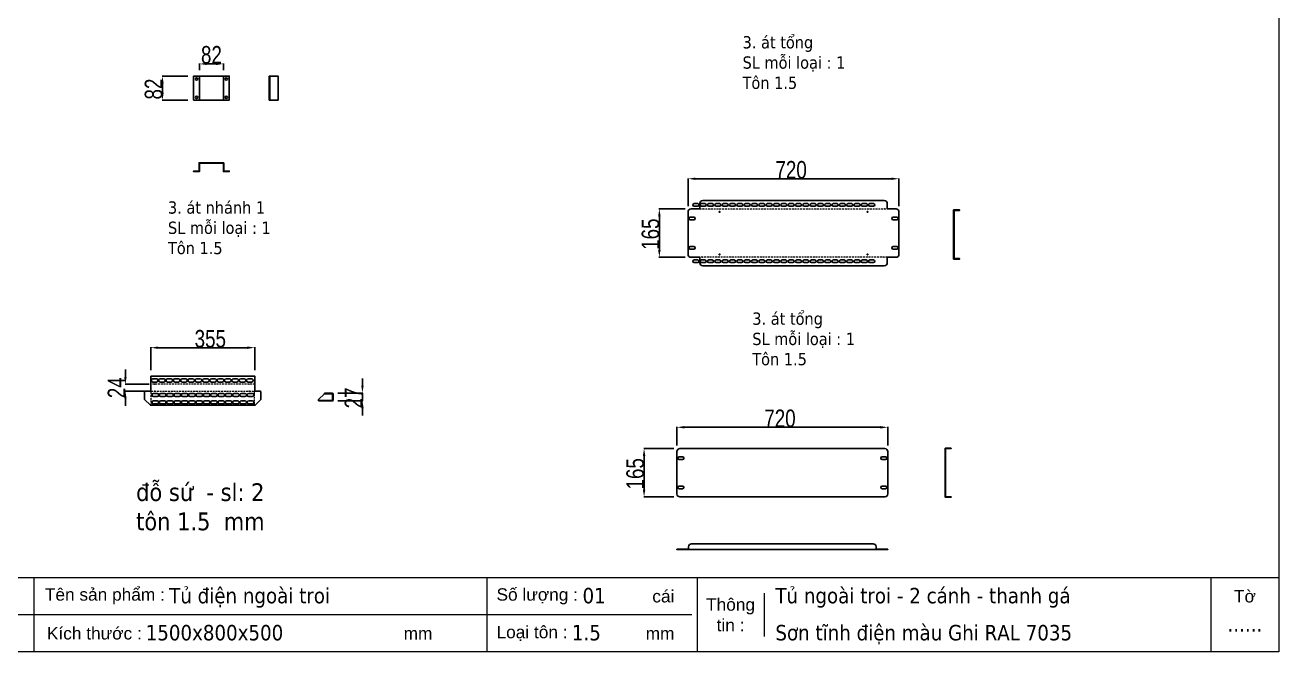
# Model space of a CAD drawing. Header units: inches. Extents: x 21 to 136330, y 8 to 58290.
# Drawn here: x 69979 to 74259, y 35393 to 37534 of the extents above; entities that cross this region are included whole.
import ezdxf
from ezdxf.enums import TextEntityAlignment as Align

# ---------------------------------------------------------------- set-up
doc = ezdxf.new("R2010")
doc.units = ezdxf.units.IN
doc.header["$MEASUREMENT"] = 0
doc.linetypes.add('HIDDEN', pattern=[9.525, 6.35, -3.175])
for name, color, linetype, lineweight in [('0 TĂNG CỨNG', 7, 'Continuous', 15), ('@.0.DM. NÉT ĐỨT', 8, 'HIDDEN', 9), ('@.DM. NÉT ĐỨT', 8, 'HIDDEN', 9)]:
    doc.layers.add(name, color=color, linetype=linetype, lineweight=lineweight)
for name, color, linetype in [('@.0.DM. NÉT CHÍNH', 7, 'Continuous'), ('@.0.DM. NÉT CHÍNH @ 1', 7, 'Continuous'), ('@.DM. DẤU', 1, 'Continuous'), ('@.DM. NÉT CHÍNH', 7, 'Continuous')]:
    doc.layers.add(name, color=color, linetype=linetype)
doc.layers.add('@.DM. KÍCH THƯỚC', color=8, linetype='Continuous', transparency=0.2)
doc.layers.add('@.DM. KÍCH THƯỚC @ 1', color=8, linetype='Continuous', transparency=0.2)
doc.styles.add('ARIAL', font='arial.ttf')
doc.styles.add('Note Text (ISO)', font='tahoma.ttf')
doc.styles.add('roman', font='roman.shx', dxfattribs={"width": 0.8})
doc.styles.add('Tahoma (Input Text)', font='tahoma.ttf')
doc.dimstyles.new('Kích thước Duy Mạnh', dxfattribs={"dimtxt": 30, "dimasz": 25, "dimexe": 1.25, "dimexo": 20, "dimtad": 1, "dimdec": 1, "dimtxsty": 'roman', "dimcen": 2.5, "dimclrd": 8, "dimclre": 8, "dimclrt": 2, "dimadec": 0, "dimazin": 0, "dimtfac": 1, "dimtdec": 1, "dimtix": 1, "dimtmove": 0, "dimatfit": 3, "dimfxl": 1, "dimtfillclr": 1, "dimarcsym": 0})

# ---------------------------------------------------------------- blocks, each defined once
blk = doc.blocks.new('*D2351')
at = {"layer": '@.DM. KÍCH THƯỚC', "color": 8, "lineweight": -2, "transparency": 16777216}
for p, q in [((70534.1, 37359.9), (70446.4, 37359.9)), ((70534.1, 37277.9), (70446.4, 37277.9))]:
    blk.add_line(p, q, dxfattribs=at)
at = {"layer": '@.DM. KÍCH THƯỚC', "lineweight": -2, "transparency": 16777216}
blk.add_line((70447.7, 37334.9), (70447.7, 37302.9), dxfattribs=at)
at = {"layer": '@.DM. KÍCH THƯỚC', "transparency": 16777216}
for points in [[(70443.5, 37334.9), (70451.9, 37334.9), (70447.7, 37359.9)], [(70443.5, 37302.9), (70451.9, 37302.9), (70447.7, 37277.9)]]:
    blk.add_solid(points, dxfattribs=at)
at = {"layer": 'Defpoints', "color": 0, "transparency": 16777216}
for p in [(70554.1, 37359.9), (70447.7, 37277.9), (70554.1, 37277.9)]:
    blk.add_point(p, dxfattribs=at)
at = {"layer": '@.DM. KÍCH THƯỚC', "color": 2, "transparency": 16777216, "insert": (70387.1, 37280.1), "char_height": 60, "attachment_point": 1, "rotation": 90, "style": 'roman'}
blk.add_mtext('82', dxfattribs=at)
blk = doc.blocks.new('*D2352')
at = {"layer": '@.0.DM. NÉT CHÍNH', "color": 8, "lineweight": -2, "transparency": 16777216}
for p, q in [((70574.1, 37379.9), (70574.1, 37403)), ((70655.7, 37379.9), (70655.7, 37403))]:
    blk.add_line(p, q, dxfattribs=at)
at = {"layer": '@.0.DM. NÉT CHÍNH', "lineweight": -2, "transparency": 16777216}
blk.add_line((70599.1, 37401.7), (70630.7, 37401.7), dxfattribs=at)
at = {"layer": '@.0.DM. NÉT CHÍNH', "transparency": 16777216}
for points in [[(70599.1, 37405.9), (70599.1, 37397.6), (70574.1, 37401.7)], [(70630.7, 37405.9), (70630.7, 37397.6), (70655.7, 37401.7)]]:
    blk.add_solid(points, dxfattribs=at)
at = {"layer": 'Defpoints', "color": 0, "transparency": 16777216}
for p in [(70655.7, 37401.7), (70574.1, 37359.9), (70655.7, 37359.9)]:
    blk.add_point(p, dxfattribs=at)
at = {"layer": '@.0.DM. NÉT CHÍNH', "color": 2, "transparency": 16777216, "insert": (70614.9, 37432.4), "char_height": 60, "attachment_point": 5, "style": 'roman'}
blk.add_mtext('82', dxfattribs=at)
blk = doc.blocks.new('KHUNG KT1')
at = {"color": 7}
for p, q in [((7128, -4752), (0, -4752)), ((2294.1, -4752), (2294.1, -5040)), ((4052.8, -4752), (4052.8, -5040)), ((4868.8, -4752), (4868.8, -5040)), ((6864, -4752), (6864, -5040)), ((5128.7, -4812), (5128.7, -4980)), ((4848, -4896), (0, -4896))]:
    blk.add_line(p, q, dxfattribs=at)
blk.add_lwpolyline([(0, 0), (7128, 0), (7128, -5040), (0, -5040)], close=True, dxfattribs=at)
at = {"color": 2, "char_height": 48, "style": 'ARIAL'}
for s, insert, width, attachment_point in [('  Tên sản phẩm :', (2299.1, -4824), 2202.321, 4), ('  Số lượng :', (4052.8, -4824), 2202.321, 4), ('cái', (4695, -4824), 2202.321, 4), ('Tờ', (6996, -4824), 264, 5), ('Thông\\Ptin :', (4998.8, -4896), 259.945, 5), ('  Kích thước :', (2307, -4968), 2202.321, 4), ('mm', (3729.5, -4968), 2202.321, 4), ('  Loại tôn :', (4052.8, -4968), 2202.321, 4), ('mm', (4669.3, -4968), 2202.321, 4)]:
    blk.add_mtext(s, dxfattribs=dict(at, insert=insert, width=width, attachment_point=attachment_point))
at = {"color": 1, "style": 'Tahoma (Input Text)', "flags": 8}
for tag, p in [('#01', (328.9, -4851.1)), ('#03', (1514.7, -4846.3)), ('#05', (2819, -4851.1)), ('#07', (4424, -4851.1)), ('#09', (5172.9, -4851.1)), ('#02', (189.8, -4995.1)), ('#04', (1755.3, -4995.1)), ('#06', (2727.8, -4995.1)), ('#08', (4382.7, -4995.1)), ('#10', (5172.9, -4995.1))]:
    blk.add_attdef(tag, p, '', height=60, dxfattribs=at)
blk.add_attdef('#11', text='', height=60, dxfattribs=at).set_placement((6996, -4961.6), align=Align.CENTER)
at = {"layer": '0 TĂNG CỨNG', "color": 1, "style": 'ARIAL'}
blk.add_attdef('#12', (852.8, -4987.6), '', height=60, dxfattribs=at)
blk = doc.blocks.new('*D2288')
at = {"layer": '@.DM. KÍCH THƯỚC', "color": 8, "lineweight": -2, "transparency": 16777216}
for p, q in [((72204.1, 36097.4), (72204.1, 36161.4)), ((72924.1, 36097.4), (72924.1, 36161.4))]:
    blk.add_line(p, q, dxfattribs=at)
at = {"layer": '@.DM. KÍCH THƯỚC', "lineweight": -2, "transparency": 16777216}
blk.add_line((72229.1, 36160.2), (72899.1, 36160.2), dxfattribs=at)
at = {"layer": '@.DM. KÍCH THƯỚC', "transparency": 16777216}
for points in [[(72229.1, 36164.4), (72229.1, 36156), (72204.1, 36160.2)], [(72899.1, 36164.4), (72899.1, 36156), (72924.1, 36160.2)]]:
    blk.add_solid(points, dxfattribs=at)
at = {"layer": 'Defpoints', "color": 0, "transparency": 16777216}
for p in [(72924.1, 36160.2), (72204.1, 36077.4), (72924.1, 36077.4)]:
    blk.add_point(p, dxfattribs=at)
at = {"layer": '@.DM. KÍCH THƯỚC', "color": 2, "transparency": 16777216, "insert": (72502.4, 36220.8), "char_height": 60, "attachment_point": 1, "style": 'roman'}
blk.add_mtext('720', dxfattribs=at)
blk = doc.blocks.new('*D2289')
at = {"layer": '@.DM. KÍCH THƯỚC', "color": 8, "lineweight": -2, "transparency": 16777216}
for p, q in [((72194.1, 36087.4), (72090.8, 36087.4)), ((72194.1, 35922.4), (72090.8, 35922.4))]:
    blk.add_line(p, q, dxfattribs=at)
at = {"layer": '@.DM. KÍCH THƯỚC', "lineweight": -2, "transparency": 16777216}
blk.add_line((72092, 36062.4), (72092, 35947.4), dxfattribs=at)
at = {"layer": '@.DM. KÍCH THƯỚC', "transparency": 16777216}
for points in [[(72087.8, 36062.4), (72096.2, 36062.4), (72092, 36087.4)], [(72087.8, 35947.4), (72096.2, 35947.4), (72092, 35922.4)]]:
    blk.add_solid(points, dxfattribs=at)
at = {"layer": 'Defpoints', "color": 0, "transparency": 16777216}
for p in [(72214.1, 36087.4), (72092, 35922.4), (72214.1, 35922.4)]:
    blk.add_point(p, dxfattribs=at)
at = {"layer": '@.DM. KÍCH THƯỚC', "color": 2, "transparency": 16777216, "insert": (72031.4, 35947.7), "char_height": 60, "attachment_point": 1, "rotation": 90, "style": 'roman'}
blk.add_mtext('165', dxfattribs=at)
blk = doc.blocks.new('*D2290')
at = {"layer": '@.DM. KÍCH THƯỚC', "color": 8, "lineweight": -2, "transparency": 16777216}
for p, q in [((72232.3, 36906), (72142.9, 36906)), ((72232.3, 36741), (72142.9, 36741))]:
    blk.add_line(p, q, dxfattribs=at)
at = {"layer": '@.DM. KÍCH THƯỚC', "lineweight": -2, "transparency": 16777216}
blk.add_line((72144.2, 36766), (72144.2, 36881), dxfattribs=at)
at = {"layer": '@.DM. KÍCH THƯỚC', "transparency": 16777216}
for points in [[(72140, 36881), (72148.4, 36881), (72144.2, 36906)], [(72140, 36766), (72148.4, 36766), (72144.2, 36741)]]:
    blk.add_solid(points, dxfattribs=at)
at = {"layer": 'Defpoints', "color": 0, "transparency": 16777216}
for p in [(72144.2, 36906), (72252.3, 36906), (72252.3, 36741)]:
    blk.add_point(p, dxfattribs=at)
at = {"layer": '@.DM. KÍCH THƯỚC', "color": 2, "transparency": 16777216, "insert": (72083.6, 36766.4), "char_height": 60, "attachment_point": 1, "rotation": 90, "style": 'roman'}
blk.add_mtext('165', dxfattribs=at)
blk = doc.blocks.new('*D2280')
at = {"layer": '@.DM. KÍCH THƯỚC', "color": 8, "lineweight": -2, "transparency": 16777216}
for p, q in [((72242.3, 36916), (72242.3, 37010.6)), ((72962.3, 36916), (72962.3, 37010.6))]:
    blk.add_line(p, q, dxfattribs=at)
at = {"layer": '@.DM. KÍCH THƯỚC', "lineweight": -2, "transparency": 16777216}
blk.add_line((72267.3, 37009.3), (72937.3, 37009.3), dxfattribs=at)
at = {"layer": '@.DM. KÍCH THƯỚC', "transparency": 16777216}
for points in [[(72267.3, 37013.5), (72267.3, 37005.2), (72242.3, 37009.3)], [(72937.3, 37013.5), (72937.3, 37005.2), (72962.3, 37009.3)]]:
    blk.add_solid(points, dxfattribs=at)
at = {"layer": 'Defpoints', "color": 0, "transparency": 16777216}
for p in [(72962.3, 37009.3), (72242.3, 36896), (72962.3, 36896)]:
    blk.add_point(p, dxfattribs=at)
at = {"layer": '@.DM. KÍCH THƯỚC', "color": 2, "transparency": 16777216, "insert": (72540.5, 37070), "char_height": 60, "attachment_point": 1, "style": 'roman'}
blk.add_mtext('720', dxfattribs=at)
blk = doc.blocks.new('*D2281')
at = {"layer": '@.DM. KÍCH THƯỚC', "lineweight": -2, "transparency": 16777216}
for p, q in [((71130.5, 36302.2), (71130.5, 36327.2)), ((71130.5, 36250.2), (71130.5, 36277.2)), ((71130.5, 36225.2), (71130.5, 36200.2))]:
    blk.add_line(p, q, dxfattribs=at)
at = {"layer": '@.DM. KÍCH THƯỚC', "color": 8, "lineweight": -2, "transparency": 16777216}
for p, q in [((71046.7, 36277.2), (71131.7, 36277.2)), ((71046.7, 36250.2), (71131.7, 36250.2))]:
    blk.add_line(p, q, dxfattribs=at)
at = {"layer": '@.DM. KÍCH THƯỚC', "transparency": 16777216}
for points in [[(71126.3, 36302.2), (71134.7, 36302.2), (71130.5, 36277.2)], [(71126.3, 36225.2), (71134.7, 36225.2), (71130.5, 36250.2)]]:
    blk.add_solid(points, dxfattribs=at)
at = {"layer": 'Defpoints', "color": 0, "transparency": 16777216}
for p in [(71026.7, 36277.2), (71130.5, 36277.2), (71026.7, 36250.2)]:
    blk.add_point(p, dxfattribs=at)
at = {"layer": '@.DM. KÍCH THƯỚC', "color": 2, "transparency": 16777216, "insert": (71069.9, 36224.9), "char_height": 60, "attachment_point": 1, "rotation": 90, "style": 'roman'}
blk.add_mtext('27', dxfattribs=at)
blk = doc.blocks.new('*D2282')
at = {"layer": '@.DM. KÍCH THƯỚC', "color": 8, "lineweight": -2, "transparency": 16777216}
for p, q in [((70407.9, 36355.4), (70407.9, 36433.4)), ((70762.9, 36355.4), (70762.9, 36433.4))]:
    blk.add_line(p, q, dxfattribs=at)
at = {"layer": '@.DM. KÍCH THƯỚC', "lineweight": -2, "transparency": 16777216}
blk.add_line((70432.9, 36432.2), (70737.9, 36432.2), dxfattribs=at)
at = {"layer": '@.DM. KÍCH THƯỚC', "transparency": 16777216}
for points in [[(70432.9, 36436.3), (70432.9, 36428), (70407.9, 36432.2)], [(70737.9, 36436.3), (70737.9, 36428), (70762.9, 36432.2)]]:
    blk.add_solid(points, dxfattribs=at)
at = {"layer": 'Defpoints', "color": 0, "transparency": 16777216}
for p in [(70762.9, 36432.2), (70407.9, 36335.4), (70762.9, 36335.4)]:
    blk.add_point(p, dxfattribs=at)
at = {"layer": '@.DM. KÍCH THƯỚC', "color": 2, "transparency": 16777216, "insert": (70557.5, 36492.8), "char_height": 60, "attachment_point": 1, "style": 'roman'}
blk.add_mtext('355', dxfattribs=at)
blk = doc.blocks.new('*U2082')
at = {"layer": '@.0.DM. NÉT CHÍNH'}
blk.add_lwpolyline([(-6, 5.5), (6, 5.5, -1), (6, -5.5), (-6, -5.5, -1)], format="xyb", close=True, dxfattribs=at)
blk = doc.blocks.new('*U2083')
at = {"color": 0, "linetype": 'ByBlock', "lineweight": -2, "transparency": 16777216}
for p in [(0, 0), (25, 0), (50, 0), (75, 0), (100, 0), (125, 0), (150, 0)]:
    blk.add_blockref('*U2082', p, dxfattribs=at)
blk = doc.blocks.new('*U2084')
at = {"layer": '@.0.DM. NÉT CHÍNH'}
blk.add_lwpolyline([(-6, 5.5), (6, 5.5, -1), (6, -5.5), (-6, -5.5, -1)], format="xyb", close=True, dxfattribs=at)
blk = doc.blocks.new('*U2085')
at = {"color": 0, "linetype": 'ByBlock', "lineweight": -2, "transparency": 16777216}
for p in [(0, 0), (25, 0), (50, 0), (75, 0), (100, 0), (125, 0), (150, 0)]:
    blk.add_blockref('*U2084', p, dxfattribs=at)
blk = doc.blocks.new('*U2086')
at = {"layer": '@.0.DM. NÉT CHÍNH'}
blk.add_lwpolyline([(-6, 5.5), (6, 5.5, -1), (6, -5.5), (-6, -5.5, -1)], format="xyb", close=True, dxfattribs=at)
blk = doc.blocks.new('*U2087')
at = {"color": 0, "linetype": 'ByBlock', "lineweight": -2, "transparency": 16777216}
for p in [(0, 0), (25, 0), (50, 0), (75, 0), (100, 0), (125, 0), (150, 0)]:
    blk.add_blockref('*U2086', p, dxfattribs=at)
blk = doc.blocks.new('*U2110')
at = {"layer": '@.0.DM. NÉT CHÍNH'}
blk.add_lwpolyline([(-6, 5.5), (6, 5.5, -1), (6, -5.5), (-6, -5.5, -1)], format="xyb", close=True, dxfattribs=at)
blk = doc.blocks.new('*U2111')
at = {"color": 0, "linetype": 'ByBlock', "lineweight": -2, "transparency": 16777216}
for p in [(0, 0), (25, 0), (50, 0), (75, 0), (100, 0), (125, 0), (150, 0), (175, 0)]:
    blk.add_blockref('*U2110', p, dxfattribs=at)
blk = doc.blocks.new('*U2112')
at = {"layer": '@.0.DM. NÉT CHÍNH'}
blk.add_lwpolyline([(-6, 5.5), (6, 5.5, -1), (6, -5.5), (-6, -5.5, -1)], format="xyb", close=True, dxfattribs=at)
blk = doc.blocks.new('*U2113')
at = {"color": 0, "linetype": 'ByBlock', "lineweight": -2, "transparency": 16777216}
for p in [(0, 0), (25, 0), (50, 0), (75, 0), (100, 0), (125, 0), (150, 0), (175, 0)]:
    blk.add_blockref('*U2112', p, dxfattribs=at)
blk = doc.blocks.new('*U2088')
at = {"layer": '@.0.DM. NÉT CHÍNH'}
blk.add_lwpolyline([(-6, 5.5), (6, 5.5, -1), (6, -5.5), (-6, -5.5, -1)], format="xyb", close=True, dxfattribs=at)
blk = doc.blocks.new('*U2039')
at = {"color": 0, "linetype": 'ByBlock', "lineweight": -2, "transparency": 16777216}
for p in [(0, 0), (25, 0), (50, 0), (75, 0), (100, 0), (125, 0), (150, 0), (175, 0)]:
    blk.add_blockref('*U2088', p, dxfattribs=at)
blk = doc.blocks.new('*D2283')
at = {"layer": '@.DM. KÍCH THƯỚC', "lineweight": -2, "transparency": 16777216}
for p, q in [((70321.1, 36332.1), (70321.1, 36357.1)), ((70321.1, 36258.6), (70321.1, 36233.6))]:
    blk.add_line(p, q, dxfattribs=at)
at = {"layer": '@.DM. KÍCH THƯỚC', "color": 8, "lineweight": -2, "transparency": 16777216}
for p, q in [((70402.6, 36307.1), (70319.9, 36307.1)), ((70401.1, 36283.6), (70319.9, 36283.6))]:
    blk.add_line(p, q, dxfattribs=at)
at = {"layer": '@.DM. KÍCH THƯỚC', "transparency": 16777216}
for points in [[(70317, 36332.1), (70325.3, 36332.1), (70321.1, 36307.1)], [(70317, 36258.6), (70325.3, 36258.6), (70321.1, 36283.6)]]:
    blk.add_solid(points, dxfattribs=at)
at = {"layer": 'Defpoints', "color": 0, "transparency": 16777216}
for p in [(70321.1, 36307.1), (70422.6, 36307.1), (70421.1, 36283.6)]:
    blk.add_point(p, dxfattribs=at)
at = {"layer": '@.DM. KÍCH THƯỚC', "color": 2, "transparency": 16777216, "insert": (70290.5, 36295.3), "char_height": 60, "attachment_point": 5, "rotation": 90, "style": 'roman'}
blk.add_mtext('24', dxfattribs=at)
blk = doc.blocks.new('*U2057')
at = {"layer": '@.0.DM. NÉT CHÍNH', "color": 51}
blk.add_lwpolyline([(-6, 4.5), (6, 4.5, -1), (6, -4.5), (-6, -4.5, -1)], format="xyb", close=True, dxfattribs=at)
blk = doc.blocks.new('*U2058')
at = {"layer": '@.0.DM. NÉT CHÍNH', "color": 0, "linetype": 'ByBlock', "lineweight": -2, "transparency": 16777216}
for p in [(0, 0), (25, 0), (50, 0), (75, 0), (100, 0), (125, 0), (150, 0), (175, 0), (200, 0), (225, 0), (250, 0), (275, 0), (300, 0)]:
    blk.add_blockref('*U2057', p, dxfattribs=at)
blk = doc.blocks.new('*U2059')
at = {"layer": '@.0.DM. NÉT CHÍNH', "color": 51}
blk.add_lwpolyline([(-6, 4.5), (6, 4.5, -1), (6, -4.5), (-6, -4.5, -1)], format="xyb", close=True, dxfattribs=at)
blk = doc.blocks.new('*U2079')
at = {"layer": '@.0.DM. NÉT CHÍNH', "color": 0, "linetype": 'ByBlock', "lineweight": -2, "transparency": 16777216}
for p in [(0, 0), (25, 0), (50, 0), (75, 0), (100, 0), (125, 0), (150, 0), (175, 0), (200, 0), (225, 0), (250, 0), (275, 0), (300, 0)]:
    blk.add_blockref('*U2059', p, dxfattribs=at)
blk = doc.blocks.new('*U2080')
at = {"layer": '@.0.DM. NÉT CHÍNH', "color": 51}
blk.add_lwpolyline([(-6, 4.5), (6, 4.5, -1), (6, -4.5), (-6, -4.5, -1)], format="xyb", close=True, dxfattribs=at)
blk = doc.blocks.new('*U2081')
at = {"layer": '@.0.DM. NÉT CHÍNH', "color": 0, "linetype": 'ByBlock', "lineweight": -2, "transparency": 16777216}
for p in [(0, 0), (25, 0), (50, 0), (75, 0), (100, 0), (125, 0), (150, 0), (175, 0), (200, 0), (225, 0), (250, 0), (275, 0), (300, 0)]:
    blk.add_blockref('*U2080', p, dxfattribs=at)
blk = doc.blocks.new('*U2077')
at = {"layer": '@.0.DM. NÉT CHÍNH', "color": 51}
blk.add_lwpolyline([(-6, 4.5), (6, 4.5, -1), (6, -4.5), (-6, -4.5, -1)], format="xyb", close=True, dxfattribs=at)
blk = doc.blocks.new('*U2078')
at = {"layer": '@.0.DM. NÉT CHÍNH', "color": 0, "linetype": 'ByBlock', "lineweight": -2, "transparency": 16777216}
for p in [(0, 0), (25, 0), (50, 0), (75, 0), (100, 0), (125, 0), (150, 0), (175, 0), (200, 0), (225, 0), (250, 0), (275, 0), (300, 0)]:
    blk.add_blockref('*U2077', p, dxfattribs=at)

msp = doc.modelspace()

# ---------------------------------------------------------------- linework, layer by layer
at = {"layer": '@.0.DM. NÉT CHÍNH', "color": 0}
for p, q in [((70574.0872, 37359.9286), (70574.0872, 37277.9286)), ((70655.6942, 37277.9286), (70655.6942, 37359.9286))]:
    msp.add_line(p, q, dxfattribs=at)
at = {"layer": '@.0.DM. NÉT CHÍNH', "color": 1}
for p, q in [((72293.375, 36905.996), (72291.875, 36905.996)), ((72911.1359, 36905.996), (72912.6359, 36905.996)), ((72293.375, 36740.996), (72291.875, 36740.996)), ((72911.1359, 36740.996), (72912.6359, 36740.996))]:
    msp.add_line(p, q, dxfattribs=at)
at = {"layer": '@.0.DM. NÉT CHÍNH'}
for p, q in [((70407.9228, 36283.1056), (70409.6609, 36283.1056)), ((70762.893, 36283.1056), (70761.155, 36283.1056)), ((71000.7049, 36274.9299), (70980.7049, 36255.2299)), ((71026.7049, 36277.2299), (71000.7049, 36277.2299)), ((71000.7049, 36275.2299), (71000.7049, 36277.2299)), ((71026.7049, 36275.2299), (71000.7049, 36275.2299)), ((71025.5049, 36274.9299), (71000.7049, 36274.9299)), ((71028.5049, 36271.9299), (71028.5049, 36254.2299)), ((71028.7049, 36273.2299), (71028.7049, 36254.2299)), ((71030.7049, 36254.2299), (71030.7049, 36273.2299)), ((70980.7049, 36254.2299), (70980.7049, 36255.2299)), ((70980.7049, 36254.2299), (70980.7049, 36250.2299)), ((70980.7049, 36252.2299), (71026.7049, 36252.2299)), ((71026.7049, 36250.2299), (70980.7049, 36250.2299)), ((71026.7049, 36254.2299), (71028.5049, 36254.2299)), ((71026.7049, 36252.2299), (71026.7049, 36254.2299)), ((71026.7049, 36250.2299), (71026.7049, 36252.2299)), ((71028.7049, 36254.2299), (71030.7049, 36254.2299))]:
    msp.add_line(p, q, dxfattribs=at)
at = {"layer": '@.0.DM. NÉT CHÍNH', "color": 0}
for points in [[(70658.6942, 37277.9286), (70675.6942, 37277.9286), (70675.6942, 37359.9286), (70658.6942, 37359.9286), (70657.1942, 37359.9286), (70654.1942, 37359.9286), (70575.5872, 37359.9286), (70572.5872, 37359.9286), (70571.0872, 37359.9286), (70554.0872, 37359.9286), (70554.0872, 37277.9286), (70571.0872, 37277.9286), (70572.5872, 37277.9286), (70575.5872, 37277.9286), (70654.1942, 37277.9286), (70657.1942, 37277.9286)], [(70842.4425, 37359.9286), (70812.4425, 37359.9286), (70812.4425, 37277.9286), (70842.4425, 37277.9286)], [(70813.9425, 37277.9286), (70842.4425, 37277.9286), (70842.4425, 37359.9286), (70813.9425, 37359.9286)], [(70657.1942, 37064.0497), (70657.1942, 37035.5497), (70675.6942, 37035.5497), (70675.6942, 37034.0497), (70655.6942, 37034.0497), (70655.6942, 37062.5497), (70574.0872, 37062.5497), (70574.0872, 37034.0497), (70554.0872, 37034.0497), (70554.0872, 37035.5497), (70572.5872, 37035.5497), (70572.5872, 37064.0497)], [(73150.4318, 36736.539), (73168.9318, 36736.539), (73168.9318, 36735.039), (73148.9318, 36735.039), (73148.9318, 36902.646), (73168.9318, 36902.646), (73168.9318, 36901.146), (73150.4318, 36901.146)], [(73121.5987, 35922.5862), (73140.0987, 35922.5862), (73140.0987, 35921.0862), (73120.0987, 35921.0862), (73120.0987, 36088.6932), (73140.0987, 36088.6932), (73140.0987, 36087.1932), (73121.5987, 36087.1932)]]:
    msp.add_lwpolyline(points, close=True, dxfattribs=at)
msp.add_lwpolyline([(72952.2554, 36740.996), (72922.2554, 36740.996), (72922.2554, 36722.2996, -0.414213562), (72912.2554, 36712.2996), (72292.2554, 36712.2996, -0.414213562), (72282.2554, 36722.2996), (72282.2554, 36740.996), (72252.2554, 36740.996, -0.414213562), (72242.2554, 36750.996), (72242.2554, 36895.996, -0.414213562), (72252.2554, 36905.996), (72282.2554, 36905.996), (72282.2554, 36924.6925, -0.414213562), (72292.2554, 36934.6925), (72912.2554, 36934.6925, -0.414213562), (72922.2554, 36924.6925), (72922.2554, 36905.996), (72952.2554, 36905.996, -0.414213562), (72962.2554, 36895.996), (72962.2554, 36750.996, -0.414213562), (72952.2554, 36740.996)], format="xyb", dxfattribs=at)
for points in [[(72249.7554, 36877.996), (72261.7554, 36877.996, -1), (72261.7554, 36868.996), (72249.7554, 36868.996, -1)], [(72942.7554, 36877.996), (72954.7554, 36877.996, -1), (72954.7554, 36868.996), (72942.7554, 36868.996, -1)], [(72261.7554, 36768.996), (72249.7554, 36768.996, -1), (72249.7554, 36777.996), (72261.7554, 36777.996, -1)], [(72954.7554, 36768.996), (72942.7554, 36768.996, -1), (72942.7554, 36777.996), (72954.7554, 36777.996, -1)], [(72924.1392, 36077.3897, 0.414213562), (72914.1392, 36087.3897), (72214.1392, 36087.3897, 0.414213562), (72204.1392, 36077.3897), (72204.1392, 35932.3897, 0.414213562), (72214.1392, 35922.3897), (72914.1392, 35922.3897, 0.414213562), (72924.1392, 35932.3897)], [(72211.6392, 36059.3897), (72223.6392, 36059.3897, -1), (72223.6392, 36050.3897), (72211.6392, 36050.3897, -1)], [(72904.6392, 36059.3897), (72916.6392, 36059.3897, -1), (72916.6392, 36050.3897), (72904.6392, 36050.3897, -1)], [(72223.6392, 35950.3897), (72211.6392, 35950.3897, -1), (72211.6392, 35959.3897), (72223.6392, 35959.3897, -1)], [(72916.6392, 35950.3897), (72904.6392, 35950.3897, -1), (72904.6392, 35959.3897), (72916.6392, 35959.3897, -1)], [(72254.1392, 35762.1891), (72874.1392, 35762.1891, -0.414213562), (72884.1392, 35752.1891), (72884.1392, 35745.1891), (72884.1392, 35743.6891), (72884.1492, 35743.6891), (72914.1392, 35743.6891), (72924.1392, 35743.6891), (72924.1392, 35742.1891), (72914.1392, 35742.1891), (72884.1492, 35742.1891), (72884.1392, 35742.1891), (72244.1392, 35742.1891), (72244.1292, 35742.1891), (72214.1392, 35742.1891), (72204.1392, 35742.1891), (72204.1392, 35743.6891), (72214.1392, 35743.6891), (72244.1292, 35743.6891), (72244.1392, 35743.6891), (72244.1392, 35745.1891), (72244.1392, 35752.1891, -0.414213562)]]:
    msp.add_lwpolyline(points, format="xyb", close=True, dxfattribs=at)
at = {"layer": '@.0.DM. NÉT CHÍNH'}
for points in [[(70407.9228, 36335.3534), (70762.893, 36335.3534), (70762.893, 36283.1056), (70781.1169, 36283.1056, -0.414213562), (70784.1169, 36280.1056), (70784.1169, 36255.3056), (70764.4169, 36235.3056), (70406.3989, 36235.3056), (70386.6989, 36255.3056), (70386.6989, 36280.1056, -0.414213562), (70389.6989, 36283.1056), (70407.9228, 36283.1056)], [(70592.4472, 36275.8056), (70604.4472, 36275.8056, -1), (70604.4472, 36264.8056), (70592.4472, 36264.8056, -1)], [(70592.4472, 36239.8056), (70604.4472, 36239.8056, 1), (70604.4472, 36250.8056), (70592.4472, 36250.8056, 1)]]:
    msp.add_lwpolyline(points, format="xyb", close=True, dxfattribs=at)
at = {"layer": '@.0.DM. NÉT CHÍNH', "color": 0}
for centre in [(70564.0872, 37349.9286), (70665.6942, 37349.9286), (70564.0872, 37287.9286), (70665.6942, 37287.9286)]:
    msp.add_circle(centre, 4, dxfattribs=at)
at = {"layer": '@.0.DM. NÉT CHÍNH'}
for centre in [(72349.6247, 36895.996), (72854.8862, 36895.996), (72349.6247, 36750.996), (72854.8862, 36750.996)]:
    msp.add_circle(centre, 1.5, dxfattribs=at)
for centre, radius, start, end in [((71025.5049, 36271.9299), 3, 0, 90), ((71026.7049, 36273.2299), 4, 0, 90), ((71026.7049, 36273.2299), 2, 0, 90), ((71026.7049, 36254.2299), 2, 270, 0), ((71026.7049, 36254.2299), 4, 270, 330), ((71026.7049, 36254.2299), 4, 330, 0)]:
    msp.add_arc(centre, radius, start, end, dxfattribs=at)
at = {"layer": '@.0.DM. NÉT ĐỨT'}
for p, q in [((72282.2554, 36905.996), (72922.2554, 36905.996)), ((72922.2554, 36740.9961), (72282.2554, 36740.9961))]:
    msp.add_line(p, q, dxfattribs=at)
at = {"layer": '@.DM. DẤU'}
for p, q in [((70422.555, 36307.0915), (70421.055, 36307.0915)), ((70743.0539, 36307.0915), (70744.5539, 36307.0915)), ((70409.6609, 36275.11), (70409.6609, 36273.61)), ((70422.555, 36283.5676), (70421.055, 36283.5676)), ((70743.0539, 36283.5676), (70744.5539, 36283.5676)), ((70761.155, 36275.11), (70761.155, 36273.61))]:
    msp.add_line(p, q, dxfattribs=at)
at = {"layer": '@.DM. NÉT ĐỨT'}
msp.add_line((70762.893, 36307.0915), (70407.9228, 36307.0915), dxfattribs=at)
msp.add_lwpolyline([(70409.6609, 36235.3056), (70409.6609, 36283.5676), (70761.155, 36283.5676), (70761.155, 36235.3056)], dxfattribs=at)

# ---------------------------------------------------------------- block references
at = {"xscale": -1}
for name, p in [('*U2111', (70595.945, 36320.3534)), ('*U2113', (70598.4472, 36270.3056)), ('*U2039', (70598.4472, 36245.3056))]:
    msp.add_blockref(name, p, dxfattribs=at)
for name, p in [('*U2083', (70595.945, 36320.3534)), ('*U2085', (70598.4472, 36270.3056)), ('*U2087', (70598.4472, 36245.3056))]:
    msp.add_blockref(name, p)
at = {"layer": '0 TĂNG CỨNG', "color": 1}
ref = msp.add_blockref('KHUNG KT1', (67991.86, 39824.3046), dxfattribs=dict(at, xscale=0.8792977987369557, yscale=0.8792977987369557, zscale=0.8792977987369557))
ref.add_attrib('#05', 'Tủ điện ngoài troi', (70470.6085, 35558.7777), dxfattribs={"layer": '0', "color": 1, "height": 52.757868, "style": 'Tahoma (Input Text)'})
ref.add_attrib('#06', '1500x800x500', (70390.4456, 35432.1589), dxfattribs={"layer": '0', "color": 1, "height": 52.757868, "style": 'Tahoma (Input Text)'})
ref.add_attrib('#07', '01', (71881.8865, 35558.7777), dxfattribs={"layer": '0', "color": 1, "height": 52.75787, "style": 'Tahoma (Input Text)'})
ref.add_attrib('#08', '1.5', (71845.5179, 35432.1589), dxfattribs={"layer": '0', "color": 1, "height": 52.75787, "style": 'Tahoma (Input Text)'})
ref.add_attrib('#10', 'Sơn tĩnh điện màu Ghi RAL 7035', (72540.3795, 35432.1589), dxfattribs={"layer": '0', "color": 1, "height": 52.757868, "style": 'Tahoma (Input Text)'})
ref.add_attrib('#09', 'Tủ ngoài troi - 2 cánh - thanh gá', (72540.3795, 35558.7777), dxfattribs={"layer": '0', "color": 1, "height": 52.757868, "style": 'Tahoma (Input Text)'})
ref.add_attrib('#11', '......', dxfattribs={"layer": '0', "color": 1, "height": 52.75787, "style": 'Tahoma (Input Text)'}).set_placement((74143.4131, 35461.5501), align=Align.CENTER)
at = {"layer": '@.0.DM. NÉT CHÍNH', "xscale": -1}
msp.add_blockref('*U2079', (72569.0632, 36919.6925), dxfattribs=at)
at = {"layer": '@.0.DM. NÉT CHÍNH'}
msp.add_blockref('*U2058', (72569.0632, 36919.6925), dxfattribs=at)
at = {"layer": '@.0.DM. NÉT CHÍNH', "rotation": 180}
msp.add_blockref('*U2078', (72569.0632, 36727.2996), dxfattribs=at)
at = {"layer": '@.0.DM. NÉT CHÍNH', "xscale": -1, "rotation": 180}
msp.add_blockref('*U2081', (72569.0632, 36727.2996), dxfattribs=at)

# ---------------------------------------------------------------- texts
at = {"layer": '@.0.DM. NÉT CHÍNH', "color": 2, "char_height": 41.999999, "width": 551.411705, "attachment_point": 1, "line_spacing_factor": 0.987884, "style": 'Note Text (ISO)'}
for s, insert in [('\\fTahoma|b0|i0;3. át tổng\\P\\fTahoma|b0|i0;SL mỗi loại : 1\\P\\fTahoma|b0|i0;Tôn 1.5', (72428.2601, 37496.607)), ('\\fTahoma|b0|i0;3. át nhánh 1\\P\\fTahoma|b0|i0;SL mỗi loại : 1\\P\\fTahoma|b0|i0;Tôn 1.5', (70466.5062, 36932.0511)), ('\\fTahoma|b0|i0;3. át tổng\\P\\fTahoma|b0|i0;SL mỗi loại : 1\\P\\fTahoma|b0|i0;Tôn 1.5', (72461.4523, 36552.3829))]:
    msp.add_mtext(s, dxfattribs=dict(at, insert=insert))
at = {"layer": '@.DM. NÉT CHÍNH', "color": 2, "insert": (70357.8139, 35968.9415), "char_height": 60.647999, "width": 942.108204, "attachment_point": 1, "line_spacing_factor": 0.987884, "style": 'Note Text (ISO)'}
msp.add_mtext('đỗ sứ  - sl: 2\\Ptôn 1.5  mm', dxfattribs=at)

# ---------------------------------------------------------------- dimensions: what is measured, and where the dimension line sits
at = {"layer": '@.0.DM. NÉT CHÍNH @ 1', "color": 0}
dim = msp.add_linear_dim(base=(70655.6942, 37401.7395), p1=(70574.0872, 37359.9286), p2=(70655.6942, 37359.9286), dimstyle='Kích thước Duy Mạnh', override={"dimscale": 1, "dimtxt": 60, "dimdec": 0, "dimclrd": 256, "dimtdec": 0, "dimtix": 1, "dimtofl": 1, "dimtmove": 0, "dimatfit": 3}, dxfattribs=at)
dim.commit()
dim.dimension.update_dxf_attribs({"geometry": '*D2352', "text_midpoint": (70614.8907, 37432.3645)})
at = {"layer": '@.DM. KÍCH THƯỚC @ 1', "color": 0}
for base, p1, p2, angle, override, picture, middle in [((70447.6866, 37277.9286), (70554.0872, 37359.9286), (70554.0872, 37277.9286), 90, {"dimscale": 1, "dimtxt": 60, "dimdec": 0, "dimclrd": 256, "dimtdec": 0, "dimtix": 1, "dimtofl": 1, "dimtmove": 0, "dimatfit": 1}, '*D2351', (70447.6866, 37318.9286)), ((72144.189, 36905.996), (72252.2554, 36740.996), (72252.2554, 36905.996), 270, {"dimscale": 1, "dimtxt": 60, "dimdec": 0, "dimclrd": 256, "dimtdec": 0, "dimtix": 1, "dimtofl": 0, "dimtmove": 0, "dimatfit": 1}, '*D2290', (72144.189, 36823.496)), ((70762.893, 36432.1606), (70407.9228, 36335.3534), (70762.893, 36335.3534), 180, {"dimscale": 1, "dimtxt": 60, "dimdec": 0, "dimclrd": 256, "dimtdec": 0, "dimtix": 1, "dimtofl": 0, "dimtmove": 0, "dimatfit": 1}, '*D2282', (70619.2177, 36432.1606)), ((71130.4928, 36277.2299), (71026.7049, 36250.2299), (71026.7049, 36277.2299), 90, {"dimscale": 1, "dimtxt": 60, "dimdec": 0, "dimclrd": 256, "dimtdec": 0, "dimtix": 1, "dimtofl": 1, "dimtmove": 0, "dimatfit": 1}, '*D2281', (71130.4928, 36263.7299)), ((72092.0025, 35922.3897), (72214.1392, 36087.3897), (72214.1392, 35922.3897), 90, {"dimscale": 1, "dimtxt": 60, "dimdec": 0, "dimclrd": 256, "dimtdec": 0, "dimtix": 1, "dimtofl": 0, "dimtmove": 0, "dimatfit": 1}, '*D2289', (72092.0025, 36004.8897))]:
    dim = msp.add_linear_dim(base=base, p1=p1, p2=p2, angle=angle, dimstyle='Kích thước Duy Mạnh', override=override, dxfattribs=at)
    dim.commit()
    dim.dimension.update_dxf_attribs({"geometry": picture, "text_midpoint": middle, "dimtype": 128})
for base, p1, p2, picture, middle in [((72962.2554, 37009.3304), (72242.2554, 36895.996), (72962.2554, 36895.996), '*D2280', (72602.2554, 37009.3304)), ((72924.1392, 36160.1937), (72204.1392, 36077.3897), (72924.1392, 36077.3897), '*D2288', (72564.1392, 36160.1937))]:
    dim = msp.add_linear_dim(base=base, p1=p1, p2=p2, dimstyle='Kích thước Duy Mạnh', override={"dimscale": 1, "dimtxt": 60, "dimdec": 0, "dimclrd": 256, "dimtdec": 0, "dimtix": 1, "dimtofl": 0, "dimtmove": 0, "dimatfit": 1}, dxfattribs=at)
    dim.commit()
    dim.dimension.update_dxf_attribs({"geometry": picture, "text_midpoint": middle, "dimtype": 128})
dim = msp.add_linear_dim(base=(70321.1271, 36307.0915), p1=(70421.055, 36283.5676), p2=(70422.555, 36307.0915), angle=90, dimstyle='Kích thước Duy Mạnh', override={"dimscale": 1, "dimtxt": 60, "dimdec": 0, "dimclrd": 256, "dimtdec": 0, "dimtix": 1, "dimtofl": 0, "dimtmove": 0, "dimatfit": 1}, dxfattribs=at)
dim.commit()
dim.dimension.update_dxf_attribs({"geometry": '*D2283', "text_midpoint": (70290.5021, 36295.3295)})

doc.saveas('drawing.dxf')
